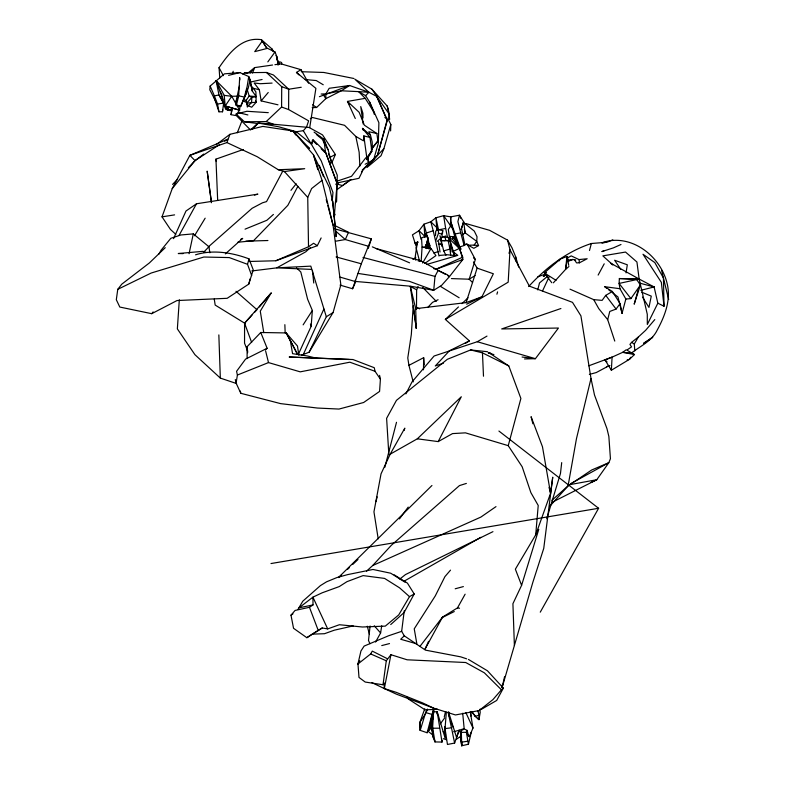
<?xml version="1.0" encoding="UTF-8"?>
<svg xmlns="http://www.w3.org/2000/svg" width="785" height="785" viewBox="0 0 785 785"><rect width="100%" height="100%" fill="white"/><g stroke="black" fill="none" stroke-linecap="round" stroke-linejoin="round"><path stroke-width="1.18" d="M290.489 131.242L296.337 131.733L303.324 130.693L306.523 127.121L308.623 120.841L288.615 109.557L288.713 89.225L273.455 74.997L266.419 72.465L244.714 72.691L242.997 74.31M235.981 113.903L244.469 121.803L266.184 121.577L281.589 107.035L281.717 86.684L266.419 72.465M416.364 323.587L416.315 328.415L410.329 286.456L416.639 289.802L416.482 309.113M216.346 102.531L209.781 89.755L210.154 86.046L224.461 73.839L239.916 72.583L248.737 76.557L251.151 85.742L255.89 91.855L256.136 102.315L251.73 107.202L248.227 105.838L246.559 103.286L246.304 100.146L249.188 96.005L247.049 89.088M423.478 369.843L423.664 357.675L408.926 365.339L413.195 381.922M442.132 740.206L442.014 742.06L434.998 741.923L432.682 728.225L432.996 711.818L437.196 711.769L444.761 736.889L445.576 734.789M238.699 95.839L244.351 97.046L247.128 86.566L248.737 76.557L250.16 79.638L248.246 88.126L240.779 106.583L236.334 105.494L238.699 95.839L239.67 77.558L239.817 79.874M390.606 130.928L390.822 124.491L388.516 119.85L389.438 114.365L387.211 106.034L371.923 89.196L354.83 79.177L368.93 92.287L376.702 96.369L389.438 114.365M477.79 710.621L479.105 715.233L478.948 719.659L475.111 716.391L472.021 711.524M237.678 97.409L236.256 100.578L236.334 105.494L236.256 100.578L239.494 85.624M435.528 235.588L435.704 231.104L438.285 229.485L442.76 230.594L442.504 233.449M432.996 711.818L432.407 726.488L432.937 736.88L434.998 741.923L434.174 738.528M514.391 645.564L512.919 603.704L521.603 585.335L515.362 569.194L535.704 534.87L550.56 493.294L552.738 477.192L543.75 548.391L532.848 582.293L502.125 687.483L502.223 685.04M471.236 732.366L468.439 744.239L461.727 745.75L461.295 730.59L464.337 729.01L467.134 730.393L468.645 736.359L469.322 736.693L472.982 728.068L470.235 711.612M611.358 370.245L612.084 357.146L622.662 352.347L626.263 349.747L634.496 354.545L629.491 359.314L611.358 370.245L604.98 359.873L612.084 357.146L588.799 365.8M612.81 264.879L602.841 255.861L625.537 252.054L636.939 262.023L639.147 279.038L647.282 314.255L647.321 324.46L657.84 303.196L654.101 286.947L639.147 279.038L619.365 278.538L619.09 283.444L619.954 288.713L625.851 299.036L622.034 313.382L617.972 296.985L612.3 292.589M421.162 261.395L422.075 247.089L421.525 237.992L426.746 235.569L428.365 238.1L425.656 247.53L422.075 247.089L431.014 248.482L435.911 255.635L424.871 263.358M179.314 299.752L177.361 328.895L194.935 354.692L220.33 378.095L236.589 383.561M379.577 375.367L380.411 379.145L379.577 391.421L363.632 402.509L338.983 409.063L317.385 408.043L280.647 403.627L240.809 393.295L236.089 383.07L235.304 379.528M413.244 305.61L411.32 334.547L407.778 357.96L408.926 365.339M367.144 157.255L366.732 159.581L371.874 151.26L369.98 137.414L363.818 135.913L363.455 140.819L355.801 136.423L344.546 125.296L312.322 117.475L310.301 118.721M298.251 354.565L311.154 326.334L312.351 310.467L307.602 299.213L300.802 271.983L296.475 267.842M461.295 730.59L460.452 736.929L461.727 745.75L461.992 742.217M416.599 245.842L415.294 243.801L412.449 234.862L419.033 230.682L423.978 224.186L430.828 221.782L435.911 217.798L443.633 215.669L450.698 216.856L459.47 215.208L463.66 221.772L461.541 228.651L464.975 245.263L459.382 247.049L454.672 236.314L454.849 234.087M462.708 713.251L464.161 728.608L459.097 730.266L454.613 743.071L447.46 744.465L445.036 728.588L446.341 712.162M535.704 534.87L538.225 505.471L530.876 492.627L522.172 466.771L508.238 445.664L465.446 432.849L452.543 433.595L438.197 441.602L417.326 438.815L390.184 454.181L381.039 473.836L373.954 511.849L378.203 538.863M332.222 201.009L332.958 192.541L321.32 161.062L303.324 130.693M314.078 132.125L323.783 139.161L325.481 152.005L337.128 183.484L334.263 216.16L335.126 214.276M231.918 109.135L231.035 114.669L235.578 115.532L239.592 110.204L240.014 105.494M358.107 273.435L409.211 281.275L433.742 290.273L441.562 285.406L449.462 276.595L447.371 274.75L438.069 270.501L434.988 276.389L433.742 290.273L410.27 286.172L355.939 281.491L355.252 280.304M551.796 282.747L544.29 272.886L560.392 259.001L566.956 256.479L565.553 269.432L553.366 282.816M370.098 625.998L368.499 640.501L369.971 643.72M561.707 462.61L560.47 473.492L546.743 518.738M433.516 713.889L434.076 709.179M466.653 658.831L460.707 656.849L425.431 650.127L404.285 635.84L401.665 631.336L404.246 610.818M213.971 97.026L218.966 111.794L222.479 111.794L223.676 103.08L218.966 94.956L216.111 80.619L231.761 96.29L239.592 110.204L225.167 105.995L218.966 94.956L214.383 95.888L210.154 86.046M359.834 660.705L357.97 663.973L358.99 677.426L365.231 682.057L383.021 684.755L386.289 660.774L390.93 654.71L407.121 659.792L465.74 662.52L484.335 672.804L501.438 689.789L503.371 688.102L487.436 670.783L468.409 659.42M165.252 247.667L149.356 262.965L121.793 284.16L117.76 289.331L116.317 299.723L119.801 307.053L151.721 313.686L177.037 300.537L227.159 298.31L248.737 284.131L253.251 269.883L249.002 258.873C232.399 252.584 212.745 249.414 195.543 254.811M222.479 111.794L222.763 109.792M375.544 642.071L380.607 632.975L381.716 625.802M626.047 272.886L627.313 264.8L614.616 260.237L620.739 269.294M429.11 248.943L429.66 245.519M236.089 383.07L237.404 375.034L236.57 371.315L245.587 359.088L267.135 348.275L260.757 332.487L286.191 332.938L297.466 346.018L298.859 355.212M448.853 715.959L449.432 712.407M276.771 59.817L277.164 57.413L275.015 51.977L266.615 47.875L261.425 39.701C241.79 36.561 228.837 53.351 219.044 67.677L219.771 77.921M437.186 241.407L440.473 238.561L440.777 237.423L445.026 236.923L449.118 237.727L448.637 240.593L450.237 241.289L454.613 255.547L456.742 255.419M436.823 713.879L437.196 711.769L442.014 742.06M566.956 256.479L567.535 258.255L565.553 269.432L568.929 266.507M431.279 722.416L431.446 727.244L428.875 730.57L433.33 708.835M501.438 689.789L492.921 699.621L479.066 710.592L455.447 714.949L433.516 708.099L396.307 694.117L384.336 688.573L390.93 654.71M231.035 114.669L232.37 108.104M189.057 253.732L193.306 233.871L180.942 234.97L170.836 238.287L161.043 250.258L158.727 254.36M502.125 687.483L504.549 676.758M252.505 129.132L258.373 123.049L278.842 126.817L296.337 131.733L311.547 144.224L312.469 140.191L313.45 140.103L325.481 152.005L337.148 183.504L336.176 183.582L337.128 183.484M357.901 664.1L360.933 651.03L364.122 646.094L388.438 635.821L401.665 631.336M175.801 234.352L170.453 229.436L162.024 216.846L172.229 188.596L189.882 155.342L226.924 142.566L229.936 134.323L262.857 126.405L292.972 130.987L309.575 148.522L306.896 146.314M462.502 258.393L459.568 248.119L456.281 240.838L453.357 236.844L450.011 236.403L449.393 239.003L452.749 251.573L454.613 255.547L447.401 254.762L439.62 255.41M444.231 717.039L445.517 711.671M465.79 223.509L489.614 230.329L507.561 240.122L510.014 249.826L529.365 286.132L572.491 302.353L580.92 315.855L590.997 378.478L576.455 438.727L568.065 485.925L549.677 506.374M442.279 236.982L441.886 234.116L442.76 230.594M537.745 289.891L539.511 282.943L547.763 276.104M614.773 341.082L607.688 319.662L609.768 311.459L616.068 309.064L620.081 303.618L612.369 291.48L604.744 286.711L619.954 288.713M375.956 501.615L377.183 496.885M384.846 467.281L396.503 422.291M427.118 732.748L432.025 714.428L425.656 712.554L420.22 730.374L427.118 732.748L427.854 731.061L433.134 735.339M508.238 445.664L520.887 398.476L508.798 365.947L488.525 352.396M589.486 250.513L591.37 243.507L605.716 242.339L602.556 242.957M390.822 124.491L383.865 148.757L381.029 155.724L366.919 167.548L377.536 155.263L387.054 120.223L376.702 96.369L371.923 89.196M251.691 275.574L247.52 264.3L249.002 258.873M248.737 284.131L250.219 278.724M404.177 430.455L404.815 428.149L390.184 454.181M301.371 355.232L309.123 352.2L333.095 312.518L340.857 284.837L333.075 225.197L322.056 180.354L313.45 154.822L292.972 130.987L295.749 134.981M362.219 170.09L377.536 155.263L387.368 120.193L376.702 96.369M426.186 245.205L428.394 245.97L429.002 243.811M638.107 290.214L634.192 304.178L640.413 284.994L636.557 279.411L619.365 278.538M361.443 171.974L368.067 164.3L373.621 159.826L378.331 143.262L378.89 122.686L369.696 102.158L365.584 95.642L358.608 91.639L341.328 90.785L325.893 93.847L321.153 94.033M232.527 73.604L233.194 71.288M601.683 242.859C629.864 232.566 659.969 255.154 666.907 282.639C671.381 299.242 665.072 315.639 657.192 330.142C652.129 340.768 640.697 345.94 631.729 352.799M496.905 294.218L497.592 291.883M508.984 253.329L510.014 249.826L508.18 282.178L445.35 319.397L469.391 340.876L465.377 343.388M228.778 107.045L227.905 109.959L232.183 109.243M521.603 585.335L538.785 529.335M340.062 285.112L352.602 288.752L361.316 263.78L371.344 238.856L334.744 228.837M371.344 238.856L368.273 248.403M466.938 243.743L475.347 259.492L469.185 279.205L472.58 282.551M410.329 286.456L415.697 308.672L466.113 302.608L477.123 268.117L473.453 261.886M461.04 229.534L463.66 221.772L465.201 232.89L476.73 241.358L478.546 245.568L473.846 248.315L466.565 244.321L464.21 244.42M453.632 731.718L459.097 730.266L456.566 737.488L448.5 711.867M424.783 708.767L419.828 722.475L420.22 730.374L419.828 722.475L425.735 713.388M435.861 240.426L438.521 233.174L438.285 229.485M437.147 230.133L436.931 227.719L430.828 221.782L433.222 230.761L426.569 232.949L424.832 236.363L419.033 230.682L421.045 239.356M252.564 73.044L254.625 67.608L272.542 65.027M237.286 132.793L242.153 120.419M429.572 727.165L432.957 718.589L432.025 714.428M468.439 744.239L466.398 732.258L467.134 730.393M426.186 712.329L427.531 709.13M331.751 163.025L335.372 154.498L322.527 134.892L309.241 127.562M416.639 289.802L418.091 286.427M249.296 261.474L275.829 260.757L308.515 246.755L307.74 197.388L311.616 188.547L322.056 180.354M352.602 288.752L355.821 281.452M425.656 712.554L427.079 709.365M173.554 238.66L185.986 211.008L196.495 203.776L257.882 194.14L254.438 195.082M303.491 354.074L323.891 309.005M240.593 106.152L246.343 93.435L246.235 91.207M428.581 641.335L425.087 649.009L442.573 617.049L457.488 607.894L465.122 594.196M295.346 133.872L296.337 131.733M311.547 144.224L313.45 140.103L312.459 140.211L316.777 144.44M542.592 290.833L549.029 277.017M428.482 248.08L429.925 245.057M426.628 264.476L457.812 255.351L452.749 251.573L459.392 248.423L453.357 236.844L452.356 238.925L459.392 248.423L462.708 257.146L462.826 259.541L449.462 276.595L447.411 275.457M309.123 352.2L326.325 316.757L333.095 312.518M453.357 236.864L452.356 238.915L449.393 239.003L459.392 248.423M275.829 260.757L317.317 245.705L321.134 237.943M362.493 171.189L359 178.283L336.863 183.023M466.633 304.188L481.941 296.808L493.363 273.769L477.123 268.117M426.569 232.949L424.832 236.363L423.978 224.186L430.278 248.011M405.884 393.893L412.017 381.922L434.085 356.017L477.3 341.73L486.985 336.098M438.197 441.602L461.295 396.759L417.326 438.815M366.732 159.581L372.365 148.816L372.188 141.957L370.51 135.236L368.842 131.733L376.869 133.519L377.889 141.015L371.972 148.836M297.878 186.31L287.84 205.336L253.565 240.691L237.708 242.251M598.131 275.084L604.214 263.809M503.371 688.102L496.689 700.446L481.823 709.081L479.507 709.444M394.168 574.826L407.425 583.127L414.215 593.97L404.039 612.614L390.714 624.566M179.019 235.471L196.495 203.776M540.257 612.172L598.592 508.278L498.917 431.043M630.649 357.283L629.491 359.314L627.146 359.952M357.97 663.973L370.667 653.944L372.286 651.118L387.466 658.752M422.644 263.044L431.014 248.482L425.656 247.53M383.021 684.755L384.11 682.891L384.336 688.573L396.199 692.331L422.575 702.889L433.516 708.099M298.084 609.219L302.784 601.212L320.427 585.6L326.531 581.832L336.902 577.564L347.716 574.6L372.944 569.468L390.724 573.217L404.972 582.176M634.79 350.915L634.3 343.987L638.401 336.971L645.633 330.308L654.798 319.583M414.215 593.97L409.505 596.639L398.701 614.949L385.298 626.116L362.385 626.999L339.395 624.732L327.688 628.903L322.193 627.98L313.195 633.524M247.697 351.17L244.547 343.202L244.577 323.185L271.168 292.991L260.277 311.174L263.77 332.663M194.503 235.765L205.16 218.191M329.769 163.574L331.123 161.425L328.15 149.778L323.783 139.161L322.655 139.642L316.384 134.49M303.128 324.862L312.351 310.467M559.116 260.875L560.392 259.001M237.443 96.153L231.761 96.29L225.167 105.995L227.905 109.959L226.983 106.681M466.565 244.321L468.831 245.205L474.13 245.106L476.73 241.358L477.025 236.717L474.277 231.065L463.297 222.361M625.851 299.036L630.904 298.594L640.413 284.994M262.416 40.869L254.752 51.633L266.91 48.474L261.425 39.701L271.934 48.915L273.671 51.741M336.618 181.296L351.513 176.321L365.771 157.824L366.781 157.569L371.874 151.26M267.832 61.897L275.015 51.977M612.369 291.48L605.745 295.376L602.124 300.37L593.725 299.644L569.998 289.165M440.336 723.819L444.624 718M399.477 518.905L408.2 507.1M420.132 646.153L442.573 617.049M151.721 313.686L153.124 311.9M638.401 336.971L631.533 342.397L629.953 344.409L631.533 346.882L627.657 349.541M290.97 190.333L296.19 183.788M335.421 202.903L336.608 201.441L337.256 175.183L328.415 153.674M172.229 188.596L195.023 160.631L203.747 154.056M250.052 73.142L254.625 67.608L247.393 73.496M371.943 148.149L377.889 141.015M277.988 104.817L261.16 100.892L268.225 92.493M259.354 306.925L271.168 292.991M450.512 570.136L444.918 576.632L435.283 595.903L414.235 628.834L416.855 643.857L400.693 639.255L404.285 635.84M322.193 627.98L306.847 637.705L293.541 628.285L290.99 615.155L295.091 610.445L309.457 607.296L313.019 604.921L312.921 597.159L322.174 592.803L339.257 586.581L346.96 581.665L363.112 575.601L384.601 578.417L399.555 587.828L409.505 596.639M546.448 274.554L543.387 276.418L545.781 273.769M252.024 315.099L244.577 323.185L251.651 342.456M254.507 312.401L256.989 309.712L235.991 291.284M366.546 571.146L372.669 565.553L391.362 545.271L459.451 485.591L466.359 483.432M427.962 307.239L432.555 302.333L438.089 299.733M528.668 286.554C545.81 267.744 567.015 251.426 591.37 243.507M428.571 730.295L431.446 727.244L432.221 729.353M172.592 184.406L177.577 179.127M188.38 167.676L195.023 160.631L219.545 144.577M247.108 358.608L247.108 346.695L260.757 332.487M203.884 251.965L208.947 246.755L193.306 233.871M377.536 155.263L383.865 148.757M365.584 95.642L368.93 92.287L349.61 85.506L329.2 88.283L325.893 93.847L325.785 98.665L316.571 107.516L312.214 107.594M338.855 577.112L431.946 485.503M248.227 105.838L251.573 102.58L256.136 102.315L255.459 100.882M445.35 319.397L458.44 306.955M461.933 303.638L468.046 297.829M338.845 577.583L341.455 575.12M347.549 569.361L349.286 567.722M352.769 564.435L357.989 559.499M265.399 349.904L267.135 348.275M258.157 122.921L250.503 129.967L236.069 115.316M310.291 247.726L305.767 251.808L276.801 267.862L251.799 270.962M225.364 253.889L242.702 238.375L240.544 239.435M273.406 214.442L266.861 220.291L245.038 229.161M551.924 500.28L568.065 485.925L591.615 470.029L608.817 462.699L610.436 458.715L608.856 436.48L606.952 428.59L594.5 395.022L590.997 378.478M208.28 246.951L252.113 208.29L262.494 202.805L266.547 201.588L282.6 171.415L284.975 171.532M543.387 276.418L545.055 275.005M424.371 237.453L426.746 235.569M399.81 579.055L405.511 574.551L492.951 531.661M216.356 144.558L229.936 134.323M412.949 259.462L415.814 257.382M337.521 189.224L350.915 179.559M351.023 179.461L342.495 185.594L338.276 184.416L335.823 184.514M646.742 341.465L652.747 337.226L643.798 343.094M495.992 506.619L480.881 517.08L372.669 565.553M308.515 246.755L313.608 243.262L317.317 245.705M456.389 739.274L460.785 736.32M306.847 637.705L312.195 634.143L324.499 633.711L334.322 630.188L353.211 625.91M290.99 615.155L292.962 613.85M224.647 141.231L227.719 139.22L189.882 155.342L195.023 160.631M462.296 234.774L465.201 232.89L464.357 229.514M643.769 343.379L645.751 342.103M461.05 260.649L462.826 259.541L436.126 269.196L433.781 268.725M475.111 275.574L469.185 279.205L451.414 278.587M298.899 74.869L296.455 72.416L300.998 69.679L308.584 83.21M480.832 537.323L404.236 581.116M415.294 243.801L418.297 242.123M570.597 483.717L608.817 462.699L596.777 479.733L552.13 502.292M567.212 258.049L571.235 255.89L579.026 259.58L587.17 258.746L579.409 262.808L576.573 262.897L574.365 259.59L566.907 260.11M609.199 365.624L596.247 372.561L589.368 374.425M330.132 157.245L335.372 154.498M365.133 164.242L373.621 159.826M441.71 617.844L454.26 611.564M469.391 340.876L449.481 350.738L435.283 365.957L443.348 363.219M606.471 242.437L612.81 239.817M117.76 289.331L151.181 273.033L203.845 257.029L229.23 257.578L247.52 264.3M591.115 482.432L596.777 479.733L568.477 484.885M568.477 261.297L572.824 259.315M376.143 248.58L420.544 260.649L436.126 269.196L462.708 257.146M620.984 244.498L613.419 247.864L601.85 251.592L604.097 250.749M319.387 96.692L349.61 85.506L341.328 90.785L325.785 98.665L323.322 94.661M487.505 351.719L470.608 349.943L447.332 359.304L396.454 400.35L386.612 418.326L388.85 454.682M237.404 375.034L268.509 362.591L300.213 371.845L349.855 362.199L375.034 371.295L380.411 379.145M466.113 302.608L481.941 296.808M537.784 276.82L545.614 273.985M217.671 200.303L215.944 159.139L243.262 149.503M433.811 253.074L438.03 251.622L433.222 230.761M560.902 308.525L501.684 328.944L558.439 328.042L535.409 358.676L524.537 358.951M606.471 366.713L609.935 365.565M475.111 716.391L479.105 715.233M439.953 235.686L443.682 250.857L449.923 249.081L448.264 241.054M455.182 588.789L463.376 586.591M443.447 236.677L445.762 236.069L445.026 236.923L445.752 240.416L448.637 240.593L443.927 240.818M381.755 645.584L389.507 643.572M236.982 113.825L246.902 111.274L268.293 112.657M651.933 287.496L654.101 286.947L640.06 283.228M640.805 290.332L654.101 286.947M228.602 75.35L239.916 72.583M250.69 82.013L262.102 79.481M546.527 272.415L544.29 272.886L556.045 280.333M313.019 604.921L299.026 607.826L312.921 597.159L327.688 628.903M256.214 96.604L251.848 97.477L246.559 103.286L251.573 102.58L251.848 97.477L249.188 96.005L256.214 96.604L252.24 90.991L251.151 85.742M453.504 230.025L443.633 215.669L445.654 228.445L438.511 229.848L435.911 217.798L436.96 230.113M449.462 237.757L448.333 229.426L450.443 226.335L450.698 216.856L450.924 222.194L455.114 233.959L460.746 232.86L464.072 245.342M371.207 149.032L372.365 148.816M335.656 241.211L345.312 239.543L368.126 246.156M374.111 112.432L365.231 98.341L347.47 101.422L355.291 118.515M418.238 261.042L420.544 260.649M270.992 563.542L598.592 508.278M214.383 95.888L217.533 104.042L223.676 103.08L225.167 105.995L239.592 110.204M162.024 216.846L174.594 214.874M301.244 87.272L288.713 89.225L281.717 86.684M461.884 742.11L467.546 741.256M274.927 64.684L280.902 63.821L300.998 69.679M612.349 264.702L610.593 263.152L639.147 279.038L619.09 283.444L630.904 298.594M278.283 169.727L284.425 171.552L304.708 168.696L278.283 169.727L257.186 156.715L226.924 142.566M441.562 240.926L445.752 240.416M445.036 728.588L451.493 727.813L454.613 743.071M324.539 152.084L325.481 152.005L324.539 152.104L321.094 148.689M437.323 709.208L425.215 709.925L408.357 699.023L406.875 697.149M272.091 83.092L260.316 83.71L254.134 82.974L259.344 89.735L261.16 100.892M461.815 732.395L466.398 732.258M245.901 241.172L267.93 240.524M242.859 100.215L246.304 100.146M432.682 728.225L439.384 728.195M183.062 253.624L178.264 253.526L202.883 251.347L206.229 252.476M301.234 71.71L323.852 72.465L353.858 78.49M257.657 123.52L244.469 121.803M266.017 123.834L268.411 123.922M270.805 124.01L309.732 127.533L315.894 88.371L296.455 72.416M349.266 359.481L289.174 357.018L352.946 359.53L374.259 367.704L375.034 371.295M311.674 269.412L276.801 267.862L310.811 266.135L326.325 316.757M368.93 92.287L358.608 91.639L365.231 98.341M258.373 123.049L273.19 124.099L266.184 121.577M632.965 353.221L622.662 352.347L634.496 354.545M336.078 256.94L361.316 263.78M305.257 79.54L316.247 80.551L323.243 84.77M474.13 245.106L478.546 245.568M224.216 95.397L225.167 105.995L216.111 80.619L224.216 95.397L231.761 96.29M490.586 353.113L488.162 352.808L493.902 354.624M522.084 357.028L535.409 358.676L477.3 341.73M438.305 243.998L441.886 244.459M457.488 607.894L459.519 608.247M635.732 278.361L639.147 279.038M252.328 88.077L259.344 89.735M434.988 276.389L363.013 257.451M238.718 112.687L247.893 114.953M470.608 349.943L482.461 352.858L508.798 365.947M316.904 358.343L307.524 356.007L292.56 353.672L290.313 340.484L286.191 332.938L297.574 354.437L290.313 340.484M230.829 110.734L225.795 109.458L223.431 103.826M236.354 104.945L240.573 106.132M438.521 233.174L441.886 234.116M384.866 117.544L387.123 118.192M340.062 277.115L354.869 281.413M443.28 738.685L446.371 739.686M242.624 100.971L246.745 102.364M574.365 259.59L575.748 260.061M244.714 72.691L246.725 73.407M281.589 107.035L288.615 109.557M450.188 247.628L452.258 248.423L450.315 247.059M641.757 292.206L651.275 296.122L648.95 307.426L642.473 297.093M372.325 246.853L409.603 262.838M370.667 653.944L386.289 660.774M371.688 682.518L384.336 688.573M657.84 303.196L664.032 306.248L663.433 278.018L661.569 270.118M416.442 307.22L419.641 308.829M334.518 225.413L348.511 232.262L345.312 239.543L335.205 230.682M436.126 269.196L445.36 274.318M631.533 342.397L634.3 343.987M440.346 286.319L459.147 297.76M245.273 323.567L215.178 305.08L214.266 299.105M376.869 133.519L364.368 125.188L359.137 112.284L347.47 101.422L349.59 104.425M312.616 104.758L316.571 107.516M443.152 731.728L445.046 733.072M604.744 286.711L606.628 288.183M608.522 289.645L610.416 291.117M363.484 130.516L362.464 128.387L370.51 135.236M473.532 257.892L475.347 259.492M604.98 359.873L607.001 361.856M422.772 287.477L436.283 301.352M471.5 711.956L475.2 715.792M477.447 718.118L478.948 719.659L480.234 712.231L479.851 710.072M284.425 171.552L307.74 197.388M374.229 625.763L380.607 632.975M362.464 128.387L369.98 137.414M607.688 319.662L598.759 308.623L593.725 299.644M605.745 295.376L616.068 309.064M425.951 244.802L428.551 248.688M327.051 148.071L328.15 149.778M275.996 55.519L277.164 57.413L278.076 65.096M425.048 246.569L426.304 248.609M467.409 734.26L468.645 736.359M507.561 240.122L512.036 247.893L515.666 256.793L518.689 267.077M220.32 91.963L221.919 94.749M459.097 730.266L461.08 733.857M389.674 119.349L388.909 114.384M219.044 67.677L223.382 75.635M443.682 250.857L445.929 255.184M459.166 245.401L461.129 249.188M425.833 244.9L427.452 248.089M271.934 48.915L272.964 50.976M276.575 58.198L279.666 64.39M465.878 712.623L472.982 728.068M460.923 218.416L459.47 215.208L457.881 221.635L460.746 232.86M414.873 242.339L416.335 245.587M450.806 721.974L453.23 727.459M322.655 139.642L324.019 142.978M337.511 182.542L338.276 184.416M369.696 102.158L372.875 110.332M309.457 607.296L318.298 630.571M426.814 241.701L428.394 245.97M319.348 165.35L323.518 176.664M331.859 199.272L332.693 201.539L336.157 236.55L332.693 201.539L329.464 187.595L313.45 154.822L317.817 169.688M455.114 233.959L459.725 246.725M373.277 111.352L374.376 114.482M323.783 139.161L326.491 147.207M440.954 243.36L441.984 246.421M425.372 234.901L426.098 237.139M427.187 240.485L429.729 248.295M310.418 324.028L311.154 326.334M449.118 237.727L450.237 241.289M440.777 237.423L441.729 240.966M326.226 199.645L327.159 203.129M327.787 205.454L333.075 225.197M387.211 106.034L388.546 111.048M452.258 227.208L450.924 222.194L454.672 236.314M265.634 351.042L268.509 362.591M419.641 261.533L416.011 247.609L417.443 241.662L415.236 256.734L415.765 260.208M367.301 626.214L369.46 634.476M532.878 423.763L531.082 416.688L542.474 446.763L550.56 493.294L549.058 487.406M668.683 299.527L663.433 278.018L654.827 262.583L642.993 254.261L661.343 282.325L664.032 306.248M432.81 732.886L431.446 727.244L432.937 736.88M440.758 239.739L441.602 243.281M438.03 251.622L439.011 256.038M448.107 712.27L451.493 727.813M240.328 391.077L240.809 393.295M355.801 136.423L359.147 152.202L359.864 166.086M222.175 95.937L222.92 99.509M445.654 228.445L447.548 237.619M620.081 303.618L622.034 313.382M217.533 104.042L218.966 111.813M250.16 79.638L252.24 90.991M438.56 241.682L440.012 252.054M567.535 258.255L568.723 265.33M366.781 157.569L363.818 135.913M215.944 159.139L216.297 161.524M208.947 246.755L209.85 252.78M246.529 101.53L247.353 107.103M460.452 736.929L461.727 745.75M362.817 121.646L360.747 106.574L362.886 113.217L363.004 117.995M367.674 157.236L368.302 161.877L368.204 157.088M413.41 306.807L416.315 328.415L415.697 308.672M515.666 256.793L516.255 261.552M449.923 249.081L450.659 255.076M579.026 259.58L579.409 262.808M277.164 57.413L277.919 64.615M312.489 270.825L313.745 283.002M247.108 346.695L247.648 352.759M423.664 357.675L424.253 365.005M450.423 244.891L450.963 251.897M450.011 236.403L450.178 240.063M444.653 726.586L445.183 738.342M482.461 352.858L483.491 376.221M284.857 324.676L285.171 332.909M218.848 334.91L220.33 378.095M363.082 121.577L363.141 123.971M470.843 711.475L470.931 716.116M278.704 61.917A16.946 3.945 -22.8 0 1 281.609 63.948M211.479 202.618L207.171 171.14L211.479 202.628"/></g></svg>
